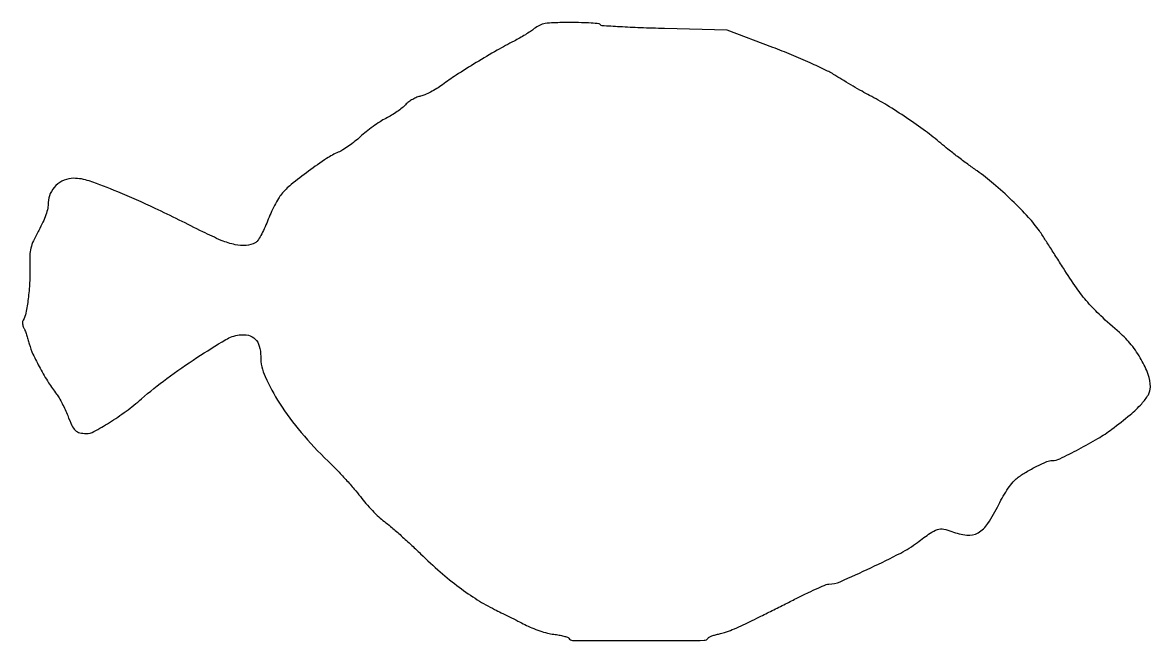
# Model space of a CAD drawing. Extents: x 0 to 420, y 0 to 230.
import ezdxf

# ---------------------------------------------------------------- set-up
doc = ezdxf.new("R2010")
doc.units = 0

msp = doc.modelspace()

# ---------------------------------------------------------------- linework, layer by layer
msp.add_lwpolyline([(190.78127, 227.714037, -0.0229), (189.406105, 226.695188, -0.009426), (187.456669, 225.437386, -0.009303), (185.311012, 224.164178, -0.011799), (183.28127, 223.072811, 0.012855), (176.983914, 219.669624, 0.006376), (169.166926, 215.048311, 0.006245), (161.670502, 210.357247, 0.017607), (156.593665, 206.832669, -0.020504), (154.48158, 205.38442, -0.018702), (152.193344, 204.06617, -0.019087), (150.060097, 203.043336, -0.055927), (148.503596, 202.566652, 0.052167), (147.109159, 202.151014, 0.030795), (145.547167, 201.385874, 0.030541), (144.065141, 200.418863, 0.045278), (142.909931, 199.385705, -0.037704), (141.646076, 198.220507, -0.01551), (139.773599, 196.830972, -0.015242), (137.663297, 195.457652, -0.018913), (135.617213, 194.316881, 0.024458), (133.414984, 193.056854, 0.013007), (130.812438, 191.296848, 0.012918), (128.240402, 189.355888, 0.019563), (126.117213, 187.525703, -0.018635), (124.084556, 185.766978, -0.01538), (121.794808, 184.043409, -0.015657), (119.593695, 182.59129, -0.039517), (117.886389, 181.717851, 0.048882), (113.542887, 179.392318, 0.011651), (106.828325, 174.673798, 0.011749), (100.333391, 169.639775, 0.047145), (96.7541, 166.119611, 0.041361), (95.594344, 164.484165, 0.013724), (94.16641, 161.911541, 0.013558), (92.733444, 158.961304, 0.015011), (91.513447, 156.035191, -0.016642), (90.344972, 153.258188, -0.020509), (89.066094, 150.756517, -0.019372), (87.844407, 148.774259, -0.122694), (86.972742, 147.985412, -0.106359), (83.59837, 147.017014, -0.068674), (79.527245, 147.300738, -0.047344), (74.360661, 148.906476, -0.017997), (67.5, 152.068998, 0.005955), (49.726487, 160.786813, 0.012891), (35.819357, 166.969441, 0.014299), (25.213443, 171.00944, 0.084036), (19.361384, 172, 0.099467), (15.85722, 171.295934, 0.093312), (12.80643, 169.285579, 0.094737), (10.729786, 166.334207, 0.10646), (10, 162.945529, -0.052401), (9.780625, 160.858049, -0.030283), (9.106558, 158.422093, -0.025968), (8.001155, 155.673947, -0.01706), (6.460905, 152.630252, 0.014549), (4.450451, 148.706396, 0.051856), (3.508332, 146.049625, 0.051848), (3.132953, 143.255655, 0.014542), (3.129129, 138.845829, -0.02113), (3.049861, 133.199782, -0.017238), (2.502009, 127.180476, -0.015133), (1.666937, 121.853697, -0.092212), (0.663988, 119.265338, 0.10293), (0.451948, 118.681621, 0.053372), (0.423397, 117.903138, 0.049824), (0.567144, 117.063468, 0.053652), (0.87251, 116.290677, -0.029362), (1.307342, 115.329411, -0.008664), (1.860067, 113.809432, -0.008665), (2.423408, 112.075392, -0.009224), (2.914035, 110.358453, 0.044382), (4.296615, 106.554295, 0.015038), (6.952474, 101.291718, 0.015377), (10.07123, 95.946838, 0.026077), (13.042606, 91.705343, -0.032675), (14.018543, 90.272404, -0.013221), (15.165276, 88.203632, -0.013016), (16.285891, 85.905375, -0.016132), (17.202555, 83.709038, 0.018368), (18.762093, 80.018879, 0.091816), (20.061006, 78.198307, 0.133935), (21.674378, 77.313379, 0.05746), (24.133732, 77.015313, 0.127514), (26.991361, 77.738428, 0.015008), (32.696745, 81.092942, 0.018382), (38.92984, 85.341604, 0.020263), (44.628022, 89.907905, -0.020289), (54.038687, 97.448421, -0.013798), (65.308472, 105.280712, -0.010239), (76.023407, 111.987658, -0.101715), (81.003538, 113.7273, -0.088233), (84.417001, 113.58153, -0.142777), (86.945865, 112.192357, -0.129928), (88.484652, 109.544403, -0.067104), (89, 105.721788, 0.107171), (90.633627, 98.187731, 0.036108), (96.045232, 88.263886, 0.032553), (104.068761, 77.408478, 0.025761), (114.053382, 66.757132, -0.009589), (117.268555, 63.542182, -0.007147), (120.695238, 59.878326, -0.007229), (123.827364, 56.33023, -0.016261), (126.073776, 53.530787, 0.018069), (128.115529, 51.005153, 0.013259), (130.551139, 48.351076, 0.013434), (132.993707, 45.959206, 0.028801), (135.02634, 44.28003, -0.018854), (137.332546, 42.450759, -0.005151), (140.829612, 39.392349, -0.005201), (144.726153, 35.839551, -0.005396), (148.5, 32.249243, 0.013594), (155.830842, 25.500402, 0.018128), (162.863649, 19.805713, 0.020057), (169.591506, 15.160489, 0.027689), (176, 11.585831, -0.002183), (178.521903, 10.343219, -0.001222), (181.578774, 8.81106, -0.001219), (184.660679, 7.247488, -0.001984), (187.268168, 5.903533, 0.022964), (189.842832, 4.710383, 0.016522), (192.813929, 3.608988, 0.016741), (195.716226, 2.747715, 0.034291), (198.047375, 2.307983, -0.014533), (200.005375, 2.018167, -0.020019), (201.742054, 1.637018, -0.017095), (203.126902, 1.223363, -0.174945), (203.588224, 0.85725, 0.259378), (205.057793, 0.035907, 0.000662), (229.508896, 0.017407, 0.000662), (253.959387, 0.063649, 0.259075), (255.429938, 0.886637, -0.142403), (255.856193, 1.271428, -0.023309), (256.888954, 1.713935, -0.024046), (258.189866, 2.130817, -0.019149), (259.62731, 2.457906, 0.038172), (261.526068, 2.966583, 0.010354), (264.44062, 4.059531, 0.010415), (267.706502, 5.441493, 0.010642), (270.888355, 6.94885, 0.000077), (274.527471, 8.769339, 0.000035), (279.267255, 11.141768, 0.000035), (284.25313, 13.63825, 0.000048), (288.723575, 15.877581, -0.005087), (292.741936, 17.84005, -0.007239), (296.354413, 19.495289, -0.004345), (299.41468, 20.812606, -0.099778), (300.344386, 21, 0.103464), (304.569526, 21.883763, 0.006796), (315.983302, 27.062941, 0.009963), (327.092258, 32.559892, 0.042701), (333.326994, 36.510324, -0.011425), (338.099767, 39.970329, -0.074173), (340.757323, 41.274952, -0.120841), (343.08518, 41.432926, -0.05201), (346.098709, 40.577181, 0.069224), (351.669572, 39.19982, 0.15723), (355.86615, 40.08443, 0.117804), (359.528601, 43.525101, 0.0308), (363.567751, 50.571382, -0.017297), (365.265759, 53.728056, -0.019262), (367.121922, 56.645571, -0.020341), (368.922062, 59.034211, -0.060416), (370.40086, 60.449954, -0.026371), (373.729377, 62.679558, -0.018316), (377.7007, 64.853457, -0.015629), (381.449213, 66.586056, -0.100765), (383.482359, 67, 0.113298), (386.258402, 67.637218, 0.008137), (393.354225, 71.21972, 0.012437), (400.48653, 75.19694, 0.028058), (405.627254, 78.636414, 0.011452), (412.458528, 84.033685, 0.034553), (416.755085, 88.122639, 0.052728), (419.216503, 91.458344, 0.133371), (420, 94.343382, 0.087861), (419.176392, 98.994202, 0.041829), (416.611184, 104.526768, 0.039792), (412.88163, 110.009928, 0.045498), (408.478464, 114.571073, -0.010488), (401.496139, 120.858275, -0.025175), (396.668276, 125.872951, -0.026189), (392.480973, 131.227051, -0.012243), (387.604624, 138.559649, 0.000994), (384.818691, 142.960451, 0.001154), (382.15001, 147.136237, 0.001025), (379.875608, 150.661126, 0.006884), (378.718594, 152.393498, 0.036071), (374.674242, 157.44914, 0.014395), (368.458234, 163.787893, 0.014502), (361.626624, 169.993068, 0.024317), (355.5, 174.745591, -0.005816), (352.034991, 177.233785, -0.004222), (348.234375, 180.080324, -0.004265), (344.672222, 182.843867, -0.009309), (342, 185.035728, 0.017718), (336.317177, 189.539319, 0.010597), (329.268197, 194.503028, 0.010573), (321.967293, 199.194888, 0.016732), (315.5, 202.868497, -0.007248), (312.735522, 204.370189, -0.003848), (309.353125, 206.305954, -0.003829), (305.92502, 208.338374, -0.00593), (303, 210.150597, 0.028433), (299.405772, 212.159578, 0.007424), (293.415625, 214.964913, 0.00752), (286.48515, 217.961482, 0.007627), (279.5, 220.733709), (262.5, 227.182212), (239.221091, 227.733373, -0.003396), (230.258631, 228.006492, -0.005462), (222.624642, 228.37459, -0.001423), (216.006519, 228.785123, -0.24271), (215.412074, 229.142268, 0.234108), (214.863645, 229.484036, 0.006063), (211.897209, 229.737477, 0.011603), (208.326786, 229.915788, 0.007515), (204.190983, 229.964037, 0.005698), (197.998073, 229.872621, 0.035035), (194.824037, 229.566338, 0.066535), (192.701511, 228.911823, 0.062946)], format="xyb", close=True)

doc.saveas('drawing.dxf')
